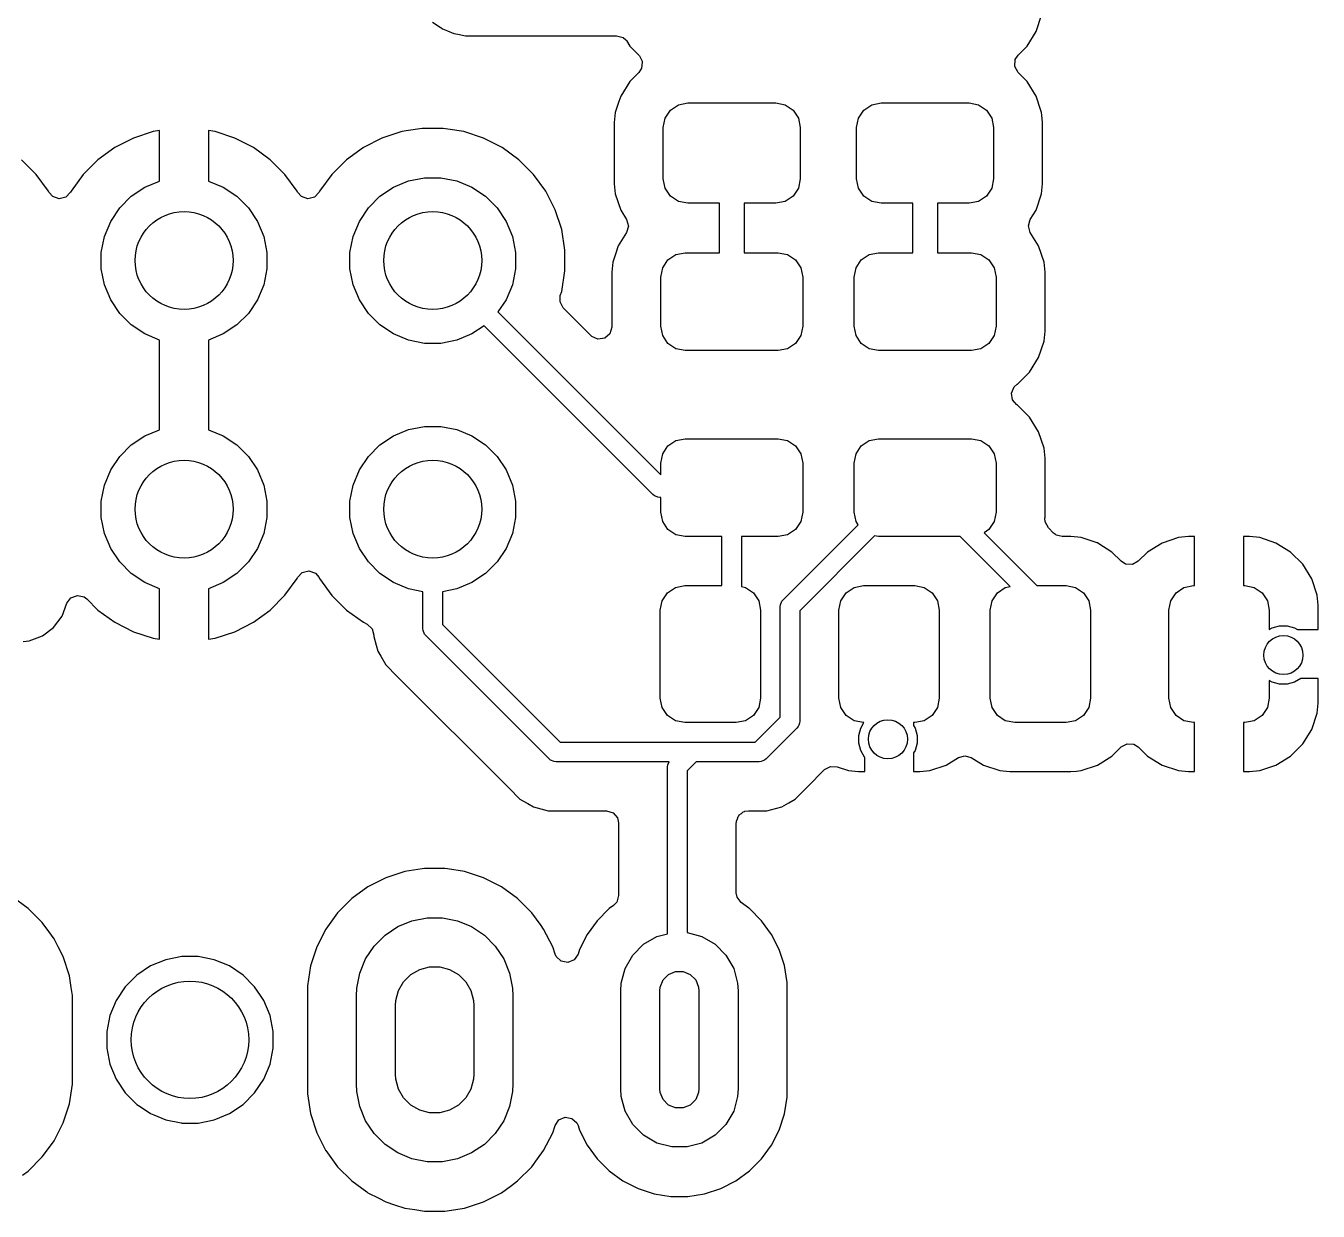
# Model space of a CAD drawing. Extents: x 1.91 to 4.47, y -4.27 to -2.07.
# Drawn here: x 2.53 to 3.05, y -3.967 to -3.49 of the extents above; entities that cross this region are included whole.
import ezdxf

# ---------------------------------------------------------------- set-up
doc = ezdxf.new("R2010")
doc.units = 0
doc.header["$MEASUREMENT"] = 0
doc.layers.add('BLACK', color=7, linetype='CONTINUOUS')

msp = doc.modelspace()

# ---------------------------------------------------------------- linework, layer by layer
at = {"layer": 'BLACK', "linetype": 'CONTINUOUS'}
for p, q in [((2.93641, -3.4921), (2.93858, -3.48554)), ((2.69365, -3.48832), (2.69668, -3.49034)), ((2.69668, -3.49034), (2.69691, -3.4905)), ((2.69691, -3.4905), (2.69691, -3.4905)), ((2.69691, -3.4905), (2.69769, -3.49102)), ((2.69769, -3.49102), (2.69769, -3.49102)), ((2.69769, -3.49102), (2.69769, -3.49102)), ((2.69769, -3.49102), (2.69959, -3.4918)), ((2.69959, -3.4918), (2.69959, -3.4918)), ((2.69959, -3.4918), (2.69959, -3.4918)), ((2.69959, -3.4918), (2.70217, -3.49287)), ((2.93278, -3.49798), (2.93641, -3.4921)), ((2.70217, -3.49287), (2.70383, -3.4932)), ((2.70383, -3.4932), (2.70692, -3.49382)), ((2.70692, -3.49382), (2.70692, -3.49382)), ((2.70692, -3.49382), (2.70692, -3.49382)), ((2.70692, -3.49382), (2.70692, -3.49382)), ((2.70692, -3.49382), (2.76763, -3.49382)), ((2.76763, -3.49382), (2.77027, -3.49459)), ((2.77027, -3.49459), (2.77133, -3.49552)), ((2.77133, -3.49552), (2.77159, -3.49581)), ((2.77159, -3.49581), (2.77292, -3.49798)), ((2.77292, -3.49798), (2.77674, -3.50179)), ((2.77674, -3.50179), (2.77686, -3.50193)), ((2.77686, -3.50193), (2.77736, -3.50303)), ((2.77736, -3.50303), (2.77793, -3.50408)), ((2.92797, -3.50341), (2.9291, -3.50167)), ((2.9291, -3.50167), (2.93074, -3.50002)), ((2.93074, -3.50002), (2.93278, -3.49798)), ((2.77731, -3.50749), (2.77661, -3.50857)), ((2.77759, -3.50716), (2.77731, -3.50749)), ((2.77762, -3.50701), (2.77759, -3.50716)), ((2.77773, -3.50682), (2.77762, -3.50701)), ((2.77782, -3.50563), (2.77773, -3.50682)), ((2.77799, -3.50444), (2.77782, -3.50563)), ((2.77793, -3.50408), (2.77792, -3.50427)), ((2.77792, -3.50427), (2.77799, -3.50444)), ((2.92778, -3.50616), (2.92797, -3.50341)), ((2.9291, -3.50857), (2.92778, -3.50616)), ((2.77292, -3.51226), (2.7693, -3.51814)), ((2.77661, -3.50857), (2.77292, -3.51226)), ((2.93278, -3.51226), (2.9291, -3.50857)), ((2.93641, -3.51814), (2.93278, -3.51226)), ((2.7693, -3.51814), (2.76857, -3.52034)), ((2.7693, -3.51814), (2.7693, -3.51814)), ((2.93831, -3.52387), (2.93641, -3.51814)), ((2.76857, -3.52034), (2.76713, -3.52469)), ((2.78717, -3.52694), (2.7893, -3.52375)), ((2.7893, -3.52375), (2.79249, -3.52162)), ((2.79249, -3.52162), (2.79626, -3.52087)), ((2.79626, -3.52087), (2.83169, -3.52087)), ((2.83169, -3.52087), (2.83546, -3.52162)), ((2.83546, -3.52162), (2.83865, -3.52375)), ((2.83865, -3.52375), (2.84079, -3.52694)), ((2.86492, -3.52694), (2.86706, -3.52375)), ((2.86706, -3.52375), (2.87025, -3.52162)), ((2.87025, -3.52162), (2.87402, -3.52087)), ((2.87402, -3.52087), (2.90945, -3.52087)), ((2.90945, -3.52087), (2.91322, -3.52162)), ((2.91322, -3.52162), (2.91641, -3.52375)), ((2.91641, -3.52375), (2.91854, -3.52694)), ((2.76713, -3.52469), (2.76671, -3.52874)), ((2.76671, -3.52874), (2.76671, -3.55335)), ((2.76713, -3.52469), (2.76713, -3.52469)), ((2.76713, -3.52469), (2.76713, -3.52469)), ((2.78642, -3.53071), (2.78717, -3.52694)), ((2.84079, -3.52694), (2.84154, -3.53071)), ((2.86417, -3.53071), (2.86492, -3.52694)), ((2.91854, -3.52694), (2.91929, -3.53071)), ((2.93858, -3.52469), (2.93831, -3.52387)), ((2.93869, -3.52576), (2.93858, -3.52469)), ((2.93858, -3.52469), (2.93858, -3.52469)), ((2.939, -3.52874), (2.93869, -3.52576)), ((2.939, -3.55335), (2.939, -3.52874)), ((2.58125, -3.53241), (2.5733, -3.535)), ((2.58386, -3.532), (2.58125, -3.53241)), ((2.58386, -3.55228), (2.58386, -3.532)), ((2.58386, -3.532), (2.58386, -3.532)), ((2.60615, -3.53241), (2.60354, -3.532)), ((2.60354, -3.532), (2.60354, -3.55228)), ((2.6141, -3.535), (2.60615, -3.53241)), ((2.68125, -3.53239), (2.67329, -3.53498)), ((2.6876, -3.53139), (2.68125, -3.53239)), ((2.68952, -3.53108), (2.6876, -3.53139)), ((2.69789, -3.53108), (2.68952, -3.53108)), ((2.6998, -3.53139), (2.69789, -3.53108)), ((2.70615, -3.53239), (2.6998, -3.53139)), ((2.71411, -3.53498), (2.70615, -3.53239)), ((2.70615, -3.53239), (2.70615, -3.53239)), ((2.70615, -3.53239), (2.70615, -3.53239)), ((2.78642, -3.55138), (2.78642, -3.53071)), ((2.84154, -3.53071), (2.84154, -3.55138)), ((2.86417, -3.55138), (2.86417, -3.53071)), ((2.91929, -3.53071), (2.91929, -3.55138)), ((2.56584, -3.53879), (2.55908, -3.54371)), ((2.5733, -3.535), (2.56584, -3.53879)), ((2.62156, -3.53879), (2.6141, -3.535)), ((2.62833, -3.54371), (2.62156, -3.53879)), ((2.66583, -3.53878), (2.65906, -3.5437)), ((2.67329, -3.53498), (2.66583, -3.53878)), ((2.72157, -3.53878), (2.71411, -3.53498)), ((2.71411, -3.53498), (2.71411, -3.53498)), ((2.71411, -3.53498), (2.71411, -3.53498)), ((2.72834, -3.5437), (2.72157, -3.53878)), ((2.53426, -3.54961), (2.52834, -3.5437)), ((2.55908, -3.54371), (2.55316, -3.54963)), ((2.55908, -3.54371), (2.55908, -3.54371)), ((2.63424, -3.54963), (2.62833, -3.54371)), ((2.62833, -3.54371), (2.62833, -3.54371)), ((2.65906, -3.5437), (2.65315, -3.54961)), ((2.73426, -3.54961), (2.72834, -3.5437)), ((2.53918, -3.55639), (2.53426, -3.54961)), ((2.55316, -3.54963), (2.54824, -3.5564)), ((2.55316, -3.54963), (2.55316, -3.54963)), ((2.63916, -3.5564), (2.63424, -3.54963)), ((2.63424, -3.54963), (2.63424, -3.54963)), ((2.65315, -3.54961), (2.64823, -3.55639)), ((2.73918, -3.55639), (2.73426, -3.54961)), ((2.57247, -3.55838), (2.57793, -3.55474)), ((2.57793, -3.55474), (2.58386, -3.55228)), ((2.60354, -3.55228), (2.60948, -3.55474)), ((2.60948, -3.55474), (2.61493, -3.55838)), ((2.67247, -3.55838), (2.67793, -3.55474)), ((2.67793, -3.55474), (2.68399, -3.55223)), ((2.68399, -3.55223), (2.69042, -3.55095)), ((2.69042, -3.55095), (2.69698, -3.55095)), ((2.69698, -3.55095), (2.70342, -3.55223)), ((2.70342, -3.55223), (2.70948, -3.55474)), ((2.70948, -3.55474), (2.71493, -3.55838)), ((2.76671, -3.55335), (2.76671, -3.55335)), ((2.76671, -3.55335), (2.76713, -3.55739)), ((2.78717, -3.55514), (2.78642, -3.55138)), ((2.84154, -3.55138), (2.84079, -3.55514)), ((2.86492, -3.55514), (2.86417, -3.55138)), ((2.91929, -3.55138), (2.91854, -3.55514)), ((2.93858, -3.55739), (2.939, -3.55335)), ((2.53936, -3.55675), (2.53918, -3.55639)), ((2.53918, -3.55639), (2.53918, -3.55639)), ((2.53918, -3.55639), (2.53918, -3.55639)), ((2.5409, -3.55853), (2.53936, -3.55675)), ((2.5435, -3.55941), (2.5409, -3.55853)), ((2.54617, -3.55875), (2.5435, -3.55941)), ((2.54806, -3.55675), (2.54617, -3.55875)), ((2.54824, -3.5564), (2.54806, -3.55675)), ((2.56783, -3.56302), (2.57247, -3.55838)), ((2.61493, -3.55838), (2.61957, -3.56302)), ((2.63934, -3.55675), (2.63916, -3.5564)), ((2.64088, -3.55853), (2.63934, -3.55675)), ((2.64348, -3.55941), (2.64088, -3.55853)), ((2.64615, -3.55875), (2.64348, -3.55941)), ((2.64804, -3.55675), (2.64615, -3.55875)), ((2.64823, -3.55639), (2.64804, -3.55675)), ((2.66783, -3.56302), (2.67247, -3.55838)), ((2.71493, -3.55838), (2.71957, -3.56302)), ((2.74297, -3.56384), (2.73918, -3.55639)), ((2.73918, -3.55639), (2.73918, -3.55639)), ((2.73918, -3.55639), (2.73918, -3.55639)), ((2.76713, -3.55739), (2.76713, -3.55739)), ((2.76713, -3.55739), (2.7693, -3.56395)), ((2.7893, -3.55834), (2.78717, -3.55514)), ((2.79249, -3.56047), (2.7893, -3.55834)), ((2.83865, -3.55834), (2.83546, -3.56047)), ((2.84079, -3.55514), (2.83865, -3.55834)), ((2.86706, -3.55834), (2.86492, -3.55514)), ((2.87025, -3.56047), (2.86706, -3.55834)), ((2.91641, -3.55834), (2.91322, -3.56047)), ((2.91854, -3.55514), (2.91641, -3.55834)), ((2.93641, -3.56395), (2.93858, -3.55739)), ((2.56419, -3.56848), (2.56783, -3.56302)), ((2.61957, -3.56302), (2.62321, -3.56848)), ((2.66419, -3.56848), (2.66783, -3.56302)), ((2.71957, -3.56302), (2.72321, -3.56848)), ((2.74556, -3.5718), (2.74297, -3.56384)), ((2.7693, -3.56395), (2.7693, -3.56395)), ((2.7693, -3.56395), (2.77167, -3.5678)), ((2.79626, -3.56122), (2.79249, -3.56047)), ((2.80906, -3.56122), (2.79626, -3.56122)), ((2.80906, -3.5811), (2.80906, -3.56122)), ((2.83169, -3.56122), (2.8189, -3.56122)), ((2.8189, -3.56122), (2.8189, -3.5811)), ((2.83546, -3.56047), (2.83169, -3.56122)), ((2.87402, -3.56122), (2.87025, -3.56047)), ((2.88681, -3.56122), (2.87402, -3.56122)), ((2.88681, -3.5811), (2.88681, -3.56122)), ((2.90945, -3.56122), (2.89665, -3.56122)), ((2.89665, -3.56122), (2.89665, -3.5811)), ((2.91322, -3.56047), (2.90945, -3.56122)), ((2.93403, -3.5678), (2.93641, -3.56395)), ((2.56168, -3.57454), (2.56419, -3.56848)), ((2.62321, -3.56848), (2.62572, -3.57454)), ((2.66168, -3.57454), (2.66419, -3.56848)), ((2.72321, -3.56848), (2.72572, -3.57454)), ((2.77167, -3.5678), (2.7724, -3.57045)), ((2.7724, -3.57045), (2.77167, -3.57293)), ((2.93331, -3.57027), (2.93403, -3.5678)), ((2.93403, -3.57293), (2.93331, -3.57027)), ((2.5604, -3.58097), (2.56168, -3.57454)), ((2.62572, -3.57454), (2.627, -3.58097)), ((2.6604, -3.58097), (2.66168, -3.57454)), ((2.72572, -3.57454), (2.727, -3.58097)), ((2.74687, -3.58007), (2.74556, -3.5718)), ((2.77167, -3.57293), (2.76831, -3.57837)), ((2.93739, -3.57837), (2.93403, -3.57293)), ((2.5604, -3.58753), (2.5604, -3.58097)), ((2.627, -3.58097), (2.627, -3.58753)), ((2.6604, -3.58753), (2.6604, -3.58097)), ((2.727, -3.58097), (2.727, -3.58753)), ((2.74687, -3.58844), (2.74687, -3.58007)), ((2.76831, -3.57837), (2.76722, -3.58166)), ((2.76831, -3.57837), (2.76831, -3.57837)), ((2.93957, -3.58493), (2.93739, -3.57837)), ((2.76614, -3.58493), (2.76573, -3.58898)), ((2.76722, -3.58166), (2.76614, -3.58493)), ((2.76614, -3.58493), (2.76614, -3.58493)), ((2.76614, -3.58493), (2.76614, -3.58493)), ((2.78618, -3.58718), (2.78832, -3.58399)), ((2.78832, -3.58399), (2.79151, -3.58185)), ((2.79151, -3.58185), (2.79528, -3.5811)), ((2.79528, -3.5811), (2.80906, -3.5811)), ((2.8189, -3.5811), (2.83268, -3.5811)), ((2.83268, -3.5811), (2.83644, -3.58185)), ((2.83644, -3.58185), (2.83964, -3.58399)), ((2.83964, -3.58399), (2.84177, -3.58718)), ((2.86394, -3.58718), (2.86607, -3.58399)), ((2.86607, -3.58399), (2.86926, -3.58185)), ((2.86926, -3.58185), (2.87303, -3.5811)), ((2.87303, -3.5811), (2.88681, -3.5811)), ((2.89665, -3.5811), (2.91043, -3.5811)), ((2.91043, -3.5811), (2.9142, -3.58185)), ((2.9142, -3.58185), (2.91739, -3.58399)), ((2.91739, -3.58399), (2.91953, -3.58718)), ((2.93998, -3.58898), (2.93957, -3.58493)), ((2.56168, -3.59397), (2.5604, -3.58753)), ((2.627, -3.58753), (2.62572, -3.59397)), ((2.66168, -3.59397), (2.6604, -3.58753)), ((2.727, -3.58753), (2.72572, -3.59397)), ((2.74556, -3.5967), (2.74687, -3.58844)), ((2.76573, -3.58898), (2.76573, -3.61106)), ((2.78543, -3.59094), (2.78618, -3.58718)), ((2.78543, -3.61063), (2.78543, -3.59094)), ((2.84177, -3.58718), (2.84252, -3.59094)), ((2.84252, -3.59094), (2.84252, -3.61063)), ((2.86319, -3.59094), (2.86394, -3.58718)), ((2.86319, -3.61063), (2.86319, -3.59094)), ((2.91953, -3.58718), (2.92028, -3.59094)), ((2.92028, -3.59094), (2.92028, -3.61063)), ((2.93998, -3.6126), (2.93998, -3.58898)), ((2.56419, -3.60003), (2.56168, -3.59397)), ((2.62572, -3.59397), (2.62321, -3.60003)), ((2.66419, -3.60003), (2.66168, -3.59397)), ((2.72572, -3.59397), (2.72321, -3.60003)), ((2.56783, -3.60548), (2.56419, -3.60003)), ((2.62321, -3.60003), (2.61957, -3.60548)), ((2.66783, -3.60548), (2.66419, -3.60003)), ((2.72321, -3.60003), (2.71994, -3.60492)), ((2.74489, -3.60091), (2.74502, -3.59837)), ((2.74621, -3.60333), (2.74489, -3.60091)), ((2.74502, -3.59837), (2.74556, -3.5967)), ((2.57247, -3.61012), (2.56783, -3.60548)), ((2.61957, -3.60548), (2.61493, -3.61012)), ((2.67247, -3.61012), (2.66783, -3.60548)), ((2.71994, -3.60492), (2.78543, -3.67042)), ((2.75739, -3.61451), (2.74621, -3.60333)), ((2.57793, -3.61377), (2.57247, -3.61012)), ((2.61493, -3.61012), (2.60948, -3.61377)), ((2.67793, -3.61377), (2.67247, -3.61012)), ((2.71437, -3.61049), (2.70948, -3.61377)), ((2.78226, -3.67837), (2.71437, -3.61049)), ((2.76573, -3.61106), (2.76495, -3.6137)), ((2.78618, -3.6144), (2.78543, -3.61063)), ((2.84252, -3.61063), (2.84177, -3.6144)), ((2.86394, -3.6144), (2.86319, -3.61063)), ((2.92028, -3.61063), (2.91953, -3.6144)), ((2.58386, -3.61622), (2.57793, -3.61377)), ((2.58386, -3.65228), (2.58386, -3.61622)), ((2.60948, -3.61377), (2.60354, -3.61622)), ((2.60354, -3.61622), (2.60354, -3.65228)), ((2.68399, -3.61628), (2.67793, -3.61377)), ((2.69042, -3.61756), (2.68399, -3.61628)), ((2.70342, -3.61628), (2.69698, -3.61756)), ((2.70948, -3.61377), (2.70342, -3.61628)), ((2.75765, -3.61475), (2.75739, -3.61451)), ((2.76015, -3.61589), (2.75765, -3.61475)), ((2.76287, -3.6155), (2.76015, -3.61589)), ((2.76495, -3.6137), (2.76287, -3.6155)), ((2.78832, -3.61759), (2.78618, -3.6144)), ((2.84177, -3.6144), (2.83964, -3.61759)), ((2.86607, -3.61759), (2.86394, -3.6144)), ((2.91953, -3.6144), (2.91739, -3.61759)), ((2.93739, -3.6232), (2.93957, -3.61665)), ((2.93957, -3.61665), (2.93998, -3.6126)), ((2.69698, -3.61756), (2.69042, -3.61756)), ((2.79151, -3.61972), (2.78832, -3.61759)), ((2.79528, -3.62047), (2.79151, -3.61972)), ((2.83268, -3.62047), (2.79528, -3.62047)), ((2.83644, -3.61972), (2.83268, -3.62047)), ((2.83964, -3.61759), (2.83644, -3.61972)), ((2.86926, -3.61972), (2.86607, -3.61759)), ((2.87303, -3.62047), (2.86926, -3.61972)), ((2.91043, -3.62047), (2.87303, -3.62047)), ((2.9142, -3.61972), (2.91043, -3.62047)), ((2.91739, -3.61759), (2.9142, -3.61972)), ((2.93377, -3.62908), (2.93739, -3.6232)), ((2.92888, -3.63397), (2.93352, -3.62933)), ((2.93352, -3.62933), (2.93377, -3.62908)), ((2.92649, -3.63758), (2.92759, -3.63506)), ((2.92693, -3.6403), (2.92649, -3.63758)), ((2.92759, -3.63506), (2.92877, -3.63403)), ((2.92877, -3.63403), (2.92888, -3.63397)), ((2.92867, -3.64223), (2.92693, -3.6403)), ((2.92866, -3.64224), (2.92867, -3.64223)), ((2.92871, -3.64228), (2.92866, -3.64224)), ((2.92877, -3.64234), (2.92871, -3.64228)), ((2.92888, -3.64241), (2.92877, -3.64234)), ((2.93377, -3.6473), (2.92888, -3.64241)), ((2.93739, -3.65318), (2.93377, -3.6473)), ((2.57793, -3.65474), (2.58386, -3.65228)), ((2.60354, -3.65228), (2.60948, -3.65474)), ((2.67793, -3.65474), (2.68399, -3.65223)), ((2.68399, -3.65223), (2.69042, -3.65095)), ((2.69042, -3.65095), (2.69698, -3.65095)), ((2.69698, -3.65095), (2.70342, -3.65223)), ((2.70342, -3.65223), (2.70948, -3.65474)), ((2.93957, -3.65973), (2.93739, -3.65318)), ((2.56783, -3.66302), (2.57247, -3.65838)), ((2.57247, -3.65838), (2.57793, -3.65474)), ((2.60948, -3.65474), (2.61493, -3.65838)), ((2.61493, -3.65838), (2.61957, -3.66302)), ((2.66783, -3.66302), (2.67247, -3.65838)), ((2.67247, -3.65838), (2.67793, -3.65474)), ((2.70948, -3.65474), (2.71493, -3.65838)), ((2.71493, -3.65838), (2.71957, -3.66302)), ((2.78618, -3.66198), (2.78832, -3.65879)), ((2.78832, -3.65879), (2.79151, -3.65665)), ((2.79151, -3.65665), (2.79528, -3.65591)), ((2.79528, -3.65591), (2.83268, -3.65591)), ((2.83268, -3.65591), (2.83644, -3.65665)), ((2.83644, -3.65665), (2.83964, -3.65879)), ((2.83964, -3.65879), (2.84177, -3.66198)), ((2.86394, -3.66198), (2.86607, -3.65879)), ((2.86607, -3.65879), (2.86926, -3.65665)), ((2.86926, -3.65665), (2.87303, -3.65591)), ((2.87303, -3.65591), (2.91043, -3.65591)), ((2.91043, -3.65591), (2.9142, -3.65665)), ((2.9142, -3.65665), (2.91739, -3.65879)), ((2.91739, -3.65879), (2.91953, -3.66198)), ((2.56419, -3.66848), (2.56783, -3.66302)), ((2.61957, -3.66302), (2.62321, -3.66848)), ((2.66419, -3.66848), (2.66783, -3.66302)), ((2.71957, -3.66302), (2.72321, -3.66848)), ((2.78543, -3.66575), (2.78618, -3.66198)), ((2.84177, -3.66198), (2.84252, -3.66575)), ((2.86319, -3.66575), (2.86394, -3.66198)), ((2.91953, -3.66198), (2.92028, -3.66575)), ((2.93998, -3.66378), (2.93957, -3.65973)), ((2.93998, -3.67067), (2.93998, -3.66378)), ((2.56168, -3.67454), (2.56419, -3.66848)), ((2.62321, -3.66848), (2.62572, -3.67454)), ((2.66168, -3.67454), (2.66419, -3.66848)), ((2.72321, -3.66848), (2.72572, -3.67454)), ((2.78543, -3.67042), (2.78543, -3.66575)), ((2.84252, -3.66575), (2.84252, -3.68543)), ((2.86319, -3.68543), (2.86319, -3.66575)), ((2.92028, -3.66575), (2.92028, -3.68543)), ((2.5604, -3.68097), (2.56168, -3.67454)), ((2.62572, -3.67454), (2.627, -3.68097)), ((2.6604, -3.68097), (2.66168, -3.67454)), ((2.72572, -3.67454), (2.727, -3.68097)), ((2.93998, -3.6874), (2.93998, -3.67067)), ((2.78285, -3.67886), (2.78226, -3.67837)), ((2.78327, -3.67904), (2.78285, -3.67886)), ((2.78427, -3.67945), (2.78327, -3.67904)), ((2.78504, -3.67953), (2.78427, -3.67945)), ((2.78543, -3.67953), (2.78504, -3.67953)), ((2.78543, -3.68543), (2.78543, -3.67953)), ((2.5604, -3.68753), (2.5604, -3.68097)), ((2.627, -3.68097), (2.627, -3.68753)), ((2.6604, -3.68753), (2.6604, -3.68097)), ((2.727, -3.68097), (2.727, -3.68753)), ((2.56168, -3.69397), (2.5604, -3.68753)), ((2.627, -3.68753), (2.62572, -3.69397)), ((2.66168, -3.69397), (2.6604, -3.68753)), ((2.727, -3.68753), (2.72572, -3.69397)), ((2.78618, -3.6892), (2.78543, -3.68543)), ((2.78832, -3.69239), (2.78618, -3.6892)), ((2.84177, -3.6892), (2.83964, -3.69239)), ((2.84252, -3.68543), (2.84177, -3.6892)), ((2.86394, -3.6892), (2.86319, -3.68543)), ((2.86479, -3.69048), (2.86394, -3.6892)), ((2.91953, -3.6892), (2.91739, -3.69239)), ((2.92028, -3.68543), (2.91953, -3.6892)), ((2.93994, -3.68782), (2.93998, -3.6874)), ((2.94002, -3.68935), (2.93994, -3.68782)), ((2.94134, -3.69177), (2.94002, -3.68935)), ((2.56419, -3.70003), (2.56168, -3.69397)), ((2.62572, -3.69397), (2.62321, -3.70003)), ((2.66419, -3.70003), (2.66168, -3.69397)), ((2.72572, -3.69397), (2.72321, -3.70003)), ((2.79151, -3.69453), (2.78832, -3.69239)), ((2.79528, -3.69528), (2.79151, -3.69453)), ((2.81004, -3.69528), (2.79528, -3.69528)), ((2.81004, -3.71496), (2.81004, -3.69528)), ((2.83268, -3.69528), (2.81791, -3.69528)), ((2.81791, -3.69528), (2.81791, -3.71539)), ((2.83644, -3.69453), (2.83268, -3.69528)), ((2.83462, -3.72065), (2.86479, -3.69048)), ((2.83964, -3.69239), (2.83644, -3.69453)), ((2.87144, -3.69496), (2.84134, -3.72507)), ((2.87303, -3.69528), (2.87144, -3.69496)), ((2.90585, -3.69528), (2.87303, -3.69528)), ((2.9259, -3.71533), (2.90585, -3.69528)), ((2.91739, -3.69239), (2.91542, -3.69371)), ((2.91542, -3.69371), (2.93667, -3.71496)), ((2.9434, -3.69383), (2.94134, -3.69177)), ((2.94421, -3.69448), (2.9434, -3.69383)), ((2.94432, -3.69451), (2.94421, -3.69448)), ((2.94451, -3.69466), (2.94432, -3.69451)), ((2.9457, -3.69492), (2.94451, -3.69466)), ((2.94685, -3.69526), (2.9457, -3.69492)), ((2.95039, -3.69526), (2.94685, -3.69526)), ((2.95444, -3.69567), (2.95039, -3.69526)), ((2.95039, -3.69526), (2.95039, -3.69526)), ((2.99764, -3.69528), (2.99359, -3.69569)), ((3.0001, -3.69528), (2.99764, -3.69528)), ((2.99764, -3.69528), (2.99764, -3.69528)), ((3.0001, -3.71496), (3.0001, -3.69528)), ((3.0001, -3.69528), (3.0001, -3.69528)), ((3.02224, -3.69528), (3.01978, -3.69528)), ((3.01978, -3.69528), (3.01978, -3.71496)), ((3.02629, -3.69569), (3.02224, -3.69528)), ((2.56783, -3.70548), (2.56419, -3.70003)), ((2.62321, -3.70003), (2.61957, -3.70548)), ((2.66783, -3.70548), (2.66419, -3.70003)), ((2.72321, -3.70003), (2.71957, -3.70548)), ((2.96092, -3.69782), (2.95444, -3.69567)), ((2.95444, -3.69567), (2.95444, -3.69567)), ((2.961, -3.69784), (2.96092, -3.69782)), ((2.96162, -3.69823), (2.961, -3.69784)), ((2.961, -3.69784), (2.961, -3.69784)), ((2.96688, -3.70147), (2.96162, -3.69823)), ((2.98704, -3.69786), (2.98117, -3.70148)), ((2.99359, -3.69569), (2.98704, -3.69786)), ((2.98704, -3.69786), (2.98704, -3.69786)), ((3.03284, -3.69786), (3.02629, -3.69569)), ((3.02629, -3.69569), (3.02629, -3.69569)), ((3.03871, -3.70148), (3.03284, -3.69786)), ((3.03284, -3.69786), (3.03284, -3.69786)), ((2.57247, -3.71012), (2.56783, -3.70548)), ((2.61957, -3.70548), (2.61493, -3.71012)), ((2.67247, -3.71012), (2.66783, -3.70548)), ((2.71957, -3.70548), (2.71493, -3.71012)), ((2.97058, -3.70517), (2.96688, -3.70147)), ((2.96688, -3.70147), (2.96688, -3.70147)), ((2.97232, -3.70629), (2.97058, -3.70517)), ((2.97748, -3.70517), (2.97507, -3.70649)), ((2.98117, -3.70148), (2.97748, -3.70517)), ((3.0436, -3.70636), (3.03871, -3.70148)), ((2.57793, -3.71377), (2.57247, -3.71012)), ((2.61493, -3.71012), (2.60948, -3.71377)), ((2.63934, -3.71175), (2.64123, -3.70975)), ((2.64123, -3.70975), (2.6439, -3.70909)), ((2.6439, -3.70909), (2.6465, -3.70998)), ((2.6465, -3.70998), (2.64804, -3.71175)), ((2.67793, -3.71377), (2.67247, -3.71012)), ((2.71493, -3.71012), (2.70948, -3.71377)), ((2.97507, -3.70649), (2.97232, -3.70629)), ((3.04722, -3.71224), (3.0436, -3.70636)), ((2.58386, -3.71622), (2.57793, -3.71377)), ((2.60948, -3.71377), (2.60354, -3.71622)), ((2.63424, -3.71888), (2.63916, -3.71211)), ((2.63916, -3.71211), (2.63934, -3.71175)), ((2.64804, -3.71175), (2.64823, -3.71212)), ((2.64823, -3.71212), (2.65315, -3.71889)), ((2.68399, -3.71628), (2.67793, -3.71377)), ((2.70948, -3.71377), (2.70342, -3.71628)), ((2.78812, -3.71784), (2.79131, -3.71571)), ((2.79131, -3.71571), (2.79508, -3.71496)), ((2.79508, -3.71496), (2.81004, -3.71496)), ((2.81791, -3.71539), (2.81951, -3.71571)), ((2.81951, -3.71571), (2.82271, -3.71784)), ((2.85997, -3.71784), (2.86316, -3.71571)), ((2.86316, -3.71571), (2.86693, -3.71496)), ((2.86693, -3.71496), (2.8876, -3.71496)), ((2.8876, -3.71496), (2.89136, -3.71571)), ((2.89136, -3.71571), (2.89456, -3.71784)), ((2.9208, -3.71784), (2.92399, -3.71571)), ((2.92399, -3.71571), (2.9259, -3.71533)), ((2.93667, -3.71496), (2.94843, -3.71496)), ((2.94843, -3.71496), (2.95219, -3.71571)), ((2.95219, -3.71571), (2.95538, -3.71784)), ((2.99265, -3.71784), (2.99584, -3.71571)), ((2.99584, -3.71571), (2.99961, -3.71496)), ((2.99961, -3.71496), (3.0001, -3.71496)), ((3.01978, -3.71496), (3.02028, -3.71496)), ((3.02028, -3.71496), (3.02404, -3.71571)), ((3.02404, -3.71571), (3.02724, -3.71784)), ((3.04939, -3.71879), (3.04722, -3.71224)), ((3.04722, -3.71224), (3.04722, -3.71224)), ((2.54657, -3.72206), (2.54822, -3.71986)), ((2.54822, -3.71986), (2.5508, -3.7189)), ((2.5508, -3.7189), (2.55349, -3.71948)), ((2.55349, -3.71948), (2.5546, -3.72032)), ((2.5546, -3.72032), (2.55908, -3.72479)), ((2.58386, -3.73651), (2.58386, -3.71622)), ((2.60354, -3.71622), (2.60354, -3.73651)), ((2.62833, -3.72479), (2.63424, -3.71888)), ((2.63424, -3.71888), (2.63424, -3.71888)), ((2.65315, -3.71889), (2.65315, -3.71889)), ((2.65315, -3.71889), (2.65906, -3.72481)), ((2.68976, -3.71742), (2.68399, -3.71628)), ((2.68976, -3.73228), (2.68976, -3.71742)), ((2.70342, -3.71628), (2.69764, -3.71742)), ((2.69764, -3.71742), (2.69764, -3.73065)), ((2.78524, -3.7248), (2.78599, -3.72104)), ((2.78599, -3.72104), (2.78812, -3.71784)), ((2.82271, -3.71784), (2.82484, -3.72104)), ((2.82484, -3.72104), (2.82559, -3.7248)), ((2.83354, -3.72267), (2.83413, -3.72125)), ((2.83413, -3.72125), (2.83462, -3.72065)), ((2.85709, -3.7248), (2.85784, -3.72104)), ((2.85784, -3.72104), (2.85997, -3.71784)), ((2.89456, -3.71784), (2.89669, -3.72104)), ((2.89669, -3.72104), (2.89744, -3.7248)), ((2.91791, -3.7248), (2.91866, -3.72104)), ((2.91866, -3.72104), (2.9208, -3.71784)), ((2.95538, -3.71784), (2.95752, -3.72104)), ((2.95752, -3.72104), (2.95827, -3.7248)), ((2.98976, -3.7248), (2.99051, -3.72104)), ((2.99051, -3.72104), (2.99265, -3.71784)), ((3.02724, -3.71784), (3.02937, -3.72104)), ((3.02937, -3.72104), (3.03012, -3.7248)), ((3.0498, -3.72284), (3.04939, -3.71879)), ((2.54464, -3.72726), (2.54657, -3.72206)), ((2.55908, -3.72479), (2.55908, -3.72479)), ((2.55908, -3.72479), (2.56584, -3.72971)), ((2.62156, -3.72971), (2.62833, -3.72479)), ((2.62833, -3.72479), (2.62833, -3.72479)), ((2.65906, -3.72481), (2.66583, -3.72973)), ((2.78524, -3.76024), (2.78524, -3.7248)), ((2.82559, -3.7248), (2.82559, -3.76024)), ((2.83346, -3.72344), (2.83354, -3.72267)), ((2.83346, -3.76785), (2.83346, -3.72344)), ((2.84134, -3.72507), (2.84134, -3.76948)), ((2.85709, -3.76024), (2.85709, -3.7248)), ((2.89744, -3.7248), (2.89744, -3.76024)), ((2.91791, -3.76024), (2.91791, -3.7248)), ((2.95827, -3.7248), (2.95827, -3.76024)), ((2.98976, -3.76024), (2.98976, -3.7248)), ((3.03012, -3.7248), (3.03012, -3.73268)), ((3.0498, -3.73268), (3.0498, -3.72284)), ((3.0498, -3.72284), (3.0498, -3.72284)), ((2.54124, -3.73179), (2.54464, -3.72726)), ((2.56584, -3.72971), (2.5733, -3.73351)), ((2.6141, -3.73351), (2.62156, -3.72971)), ((2.66583, -3.72973), (2.66739, -3.73052)), ((2.66739, -3.73052), (2.66939, -3.73241)), ((2.69764, -3.73065), (2.74494, -3.77795)), ((3.03131, -3.732), (3.03429, -3.7312)), ((3.03429, -3.7312), (3.03737, -3.7312)), ((3.03737, -3.7312), (3.04035, -3.732)), ((2.5314, -3.73717), (2.53671, -3.73519)), ((2.53671, -3.73519), (2.54124, -3.73179)), ((2.5733, -3.73351), (2.58125, -3.73609)), ((2.58125, -3.73609), (2.58386, -3.73651)), ((2.60354, -3.73651), (2.60615, -3.73609)), ((2.60615, -3.73609), (2.6141, -3.73351)), ((2.60615, -3.73609), (2.60615, -3.73609)), ((2.66939, -3.73241), (2.67006, -3.73487)), ((2.67006, -3.73487), (2.67006, -3.7354)), ((2.67006, -3.7354), (2.67006, -3.7354)), ((2.67006, -3.7354), (2.67006, -3.7354)), ((2.67006, -3.7354), (2.67102, -3.73898)), ((2.68984, -3.73305), (2.68976, -3.73228)), ((2.69043, -3.73447), (2.68984, -3.73305)), ((2.69092, -3.73507), (2.69043, -3.73447)), ((2.74052, -3.78467), (2.69092, -3.73507)), ((3.03012, -3.73268), (3.03014, -3.73268)), ((3.03014, -3.73268), (3.03131, -3.732)), ((3.04035, -3.732), (3.04152, -3.73268)), ((3.04152, -3.73268), (3.0498, -3.73268)), ((2.52905, -3.73742), (2.5314, -3.73717)), ((2.67102, -3.73898), (2.67167, -3.74141)), ((2.67167, -3.74141), (2.67167, -3.74141)), ((2.67167, -3.74141), (2.6728, -3.74336)), ((2.6728, -3.74336), (2.6728, -3.74336)), ((2.6728, -3.74336), (2.67478, -3.7468)), ((2.67478, -3.7468), (2.67478, -3.7468)), ((2.67478, -3.7468), (2.67946, -3.75148)), ((2.67946, -3.75148), (2.67946, -3.75148)), ((2.67946, -3.75148), (2.72422, -3.79624)), ((3.04288, -3.75236), (3.04035, -3.75383)), ((3.0498, -3.75236), (3.04288, -3.75236)), ((3.0498, -3.7622), (3.0498, -3.75236)), ((3.03131, -3.75383), (3.03012, -3.75314)), ((3.03012, -3.75314), (3.03012, -3.76024)), ((3.03429, -3.75462), (3.03131, -3.75383)), ((3.03737, -3.75462), (3.03429, -3.75462)), ((3.04035, -3.75383), (3.03737, -3.75462)), ((2.78599, -3.764), (2.78524, -3.76024)), ((2.82559, -3.76024), (2.82484, -3.764)), ((2.85784, -3.764), (2.85709, -3.76024)), ((2.89744, -3.76024), (2.89669, -3.764)), ((2.91866, -3.764), (2.91791, -3.76024)), ((2.95827, -3.76024), (2.95752, -3.764)), ((2.99051, -3.764), (2.98976, -3.76024)), ((3.03012, -3.76024), (3.02937, -3.764)), ((3.04939, -3.76625), (3.0498, -3.7622)), ((2.78812, -3.7672), (2.78599, -3.764)), ((2.79131, -3.76933), (2.78812, -3.7672)), ((2.82271, -3.7672), (2.81951, -3.76933)), ((2.82484, -3.764), (2.82271, -3.7672)), ((2.82336, -3.77795), (2.83346, -3.76785)), ((2.85997, -3.7672), (2.85784, -3.764)), ((2.86316, -3.76933), (2.85997, -3.7672)), ((2.89456, -3.7672), (2.89136, -3.76933)), ((2.89669, -3.764), (2.89456, -3.7672)), ((2.9208, -3.7672), (2.91866, -3.764)), ((2.92399, -3.76933), (2.9208, -3.7672)), ((2.95538, -3.7672), (2.95219, -3.76933)), ((2.95752, -3.764), (2.95538, -3.7672)), ((2.99265, -3.7672), (2.99051, -3.764)), ((2.99584, -3.76933), (2.99265, -3.7672)), ((3.02724, -3.7672), (3.02404, -3.76933)), ((3.02937, -3.764), (3.02724, -3.7672)), ((3.04722, -3.7728), (3.04939, -3.76625)), ((3.04939, -3.76625), (3.04939, -3.76625)), ((2.79508, -3.77008), (2.79131, -3.76933)), ((2.81575, -3.77008), (2.79508, -3.77008)), ((2.81951, -3.76933), (2.81575, -3.77008)), ((2.84019, -3.77226), (2.82777, -3.78467)), ((2.84068, -3.77167), (2.84019, -3.77226)), ((2.84089, -3.77115), (2.84068, -3.77167)), ((2.84126, -3.77025), (2.84089, -3.77115)), ((2.84134, -3.76948), (2.84126, -3.77025)), ((2.86693, -3.77008), (2.86316, -3.76933)), ((2.86506, -3.77523), (2.86586, -3.77225)), ((2.86586, -3.77225), (2.86711, -3.77008)), ((2.86711, -3.77008), (2.86693, -3.77008)), ((2.8876, -3.77008), (2.88711, -3.77008)), ((2.88711, -3.77008), (2.88711, -3.77125)), ((2.88711, -3.77125), (2.88768, -3.77225)), ((2.89136, -3.76933), (2.8876, -3.77008)), ((2.88768, -3.77225), (2.88848, -3.77523)), ((2.92776, -3.77008), (2.92399, -3.76933)), ((2.94843, -3.77008), (2.92776, -3.77008)), ((2.95219, -3.76933), (2.94843, -3.77008)), ((2.99961, -3.77008), (2.99584, -3.76933)), ((3.0001, -3.77008), (2.99961, -3.77008)), ((3.0001, -3.78976), (3.0001, -3.77008)), ((3.02028, -3.77008), (3.01978, -3.77008)), ((3.01978, -3.77008), (3.01978, -3.78976)), ((3.02404, -3.76933), (3.02028, -3.77008)), ((3.0436, -3.77867), (3.04722, -3.7728)), ((3.04722, -3.7728), (3.04722, -3.7728)), ((2.74494, -3.77795), (2.79803, -3.77795)), ((2.79803, -3.77795), (2.82336, -3.77795)), ((2.86506, -3.77831), (2.86506, -3.77523)), ((2.86586, -3.78129), (2.86506, -3.77831)), ((2.88848, -3.77831), (2.88768, -3.78129)), ((2.88848, -3.77523), (2.88848, -3.77831)), ((2.8674, -3.78396), (2.86586, -3.78129)), ((2.88768, -3.78129), (2.88711, -3.78229)), ((2.88711, -3.78229), (2.88711, -3.78976)), ((2.9051, -3.78414), (2.90775, -3.78341)), ((2.90775, -3.78341), (2.91022, -3.78414)), ((2.961, -3.7872), (2.96688, -3.78357)), ((2.96688, -3.78357), (2.97058, -3.77987)), ((2.97058, -3.77987), (2.97299, -3.77855)), ((2.97299, -3.77855), (2.97574, -3.77875)), ((2.97574, -3.77875), (2.97748, -3.77987)), ((2.97748, -3.77987), (2.98117, -3.78356)), ((2.98117, -3.78356), (2.98704, -3.78718)), ((3.03284, -3.78718), (3.03871, -3.78356)), ((3.03871, -3.78356), (3.0436, -3.77867)), ((2.74112, -3.78516), (2.74052, -3.78467)), ((2.74254, -3.78575), (2.74112, -3.78516)), ((2.74331, -3.78583), (2.74254, -3.78575)), ((2.78876, -3.78583), (2.74331, -3.78583)), ((2.78819, -3.7878), (2.78826, -3.78703)), ((2.78819, -3.85497), (2.78819, -3.7878)), ((2.78826, -3.78703), (2.78876, -3.78583)), ((2.79966, -3.78583), (2.79606, -3.78943)), ((2.82499, -3.78583), (2.79966, -3.78583)), ((2.82576, -3.78575), (2.82499, -3.78583)), ((2.82718, -3.78516), (2.82576, -3.78575)), ((2.82777, -3.78467), (2.82718, -3.78516)), ((2.85131, -3.789), (2.85373, -3.78768)), ((2.85373, -3.78768), (2.8563, -3.78782)), ((2.8563, -3.78782), (2.86092, -3.78935)), ((2.86742, -3.78398), (2.8674, -3.78396)), ((2.86742, -3.78976), (2.86742, -3.78398)), ((2.89361, -3.78935), (2.90016, -3.78718)), ((2.90016, -3.78718), (2.9051, -3.78414)), ((2.90016, -3.78718), (2.90016, -3.78718)), ((2.91022, -3.78414), (2.91518, -3.7872)), ((2.91518, -3.7872), (2.92174, -3.78937)), ((2.95444, -3.78937), (2.961, -3.7872)), ((2.98704, -3.78718), (2.98704, -3.78718)), ((2.98704, -3.78718), (2.99359, -3.78935)), ((3.02629, -3.78935), (3.03284, -3.78718)), ((3.03284, -3.78718), (3.03284, -3.78718)), ((2.79606, -3.78943), (2.79606, -3.85455)), ((2.84431, -3.796), (2.85131, -3.789)), ((2.86092, -3.78935), (2.86092, -3.78935)), ((2.86092, -3.78935), (2.86496, -3.78976)), ((2.86496, -3.78976), (2.86742, -3.78976)), ((2.86742, -3.78976), (2.86742, -3.78976)), ((2.88711, -3.78976), (2.88957, -3.78976)), ((2.88957, -3.78976), (2.89361, -3.78935)), ((2.88957, -3.78976), (2.88957, -3.78976)), ((2.92174, -3.78937), (2.92579, -3.78978)), ((2.92579, -3.78978), (2.95039, -3.78978)), ((2.95039, -3.78978), (2.95261, -3.78956)), ((2.95039, -3.78978), (2.95039, -3.78978)), ((2.95039, -3.78978), (2.95039, -3.78978)), ((2.95261, -3.78956), (2.95444, -3.78937)), ((2.99359, -3.78935), (2.99359, -3.78935)), ((2.99359, -3.78935), (2.99764, -3.78976)), ((2.99764, -3.78976), (3.0001, -3.78976)), ((3.0001, -3.78976), (3.0001, -3.78976)), ((3.01978, -3.78976), (3.02224, -3.78976)), ((3.02224, -3.78976), (3.02629, -3.78935)), ((3.02224, -3.78976), (3.02224, -3.78976)), ((2.72422, -3.79624), (2.72422, -3.79624)), ((2.72422, -3.79624), (2.72439, -3.79641)), ((2.72439, -3.79641), (2.72439, -3.79641)), ((2.72439, -3.79641), (2.72879, -3.80081)), ((2.83951, -3.80081), (2.84391, -3.79641)), ((2.84391, -3.79641), (2.84431, -3.796)), ((2.84391, -3.79641), (2.84391, -3.79641)), ((2.84431, -3.796), (2.84431, -3.796)), ((2.72879, -3.80081), (2.7314, -3.80231)), ((2.7314, -3.80231), (2.73201, -3.80267)), ((2.73201, -3.80267), (2.73418, -3.80392)), ((2.73418, -3.80392), (2.73418, -3.80392)), ((2.73418, -3.80392), (2.74019, -3.80553)), ((2.8281, -3.80553), (2.83412, -3.80392)), ((2.83412, -3.80392), (2.8369, -3.80231)), ((2.8369, -3.80231), (2.83951, -3.80081)), ((2.74019, -3.80553), (2.74642, -3.80553)), ((2.74642, -3.80553), (2.7636, -3.80553)), ((2.7636, -3.80553), (2.76624, -3.80631)), ((2.76624, -3.80631), (2.76804, -3.80839)), ((2.76804, -3.80839), (2.76848, -3.81041)), ((2.81582, -3.80972), (2.81625, -3.80877)), ((2.81625, -3.80877), (2.81654, -3.80777)), ((2.81654, -3.80777), (2.81681, -3.80754)), ((2.81681, -3.80754), (2.81696, -3.80722)), ((2.81696, -3.80722), (2.81784, -3.80665)), ((2.81784, -3.80665), (2.81862, -3.80597)), ((2.81862, -3.80597), (2.81904, -3.80588)), ((2.81904, -3.80588), (2.81927, -3.80573)), ((2.81927, -3.80573), (2.82065, -3.80553)), ((2.82065, -3.80553), (2.82158, -3.80553)), ((2.82158, -3.80553), (2.82158, -3.80553)), ((2.82158, -3.80553), (2.82188, -3.80553)), ((2.82188, -3.80553), (2.8281, -3.80553)), ((2.8281, -3.80553), (2.8281, -3.80553)), ((2.76848, -3.81041), (2.76848, -3.83966)), ((2.81577, -3.81041), (2.81587, -3.81007)), ((2.81577, -3.83852), (2.81577, -3.81041)), ((2.81587, -3.81007), (2.81582, -3.80972)), ((2.6825, -3.82998), (2.67483, -3.83247)), ((2.6895, -3.82887), (2.6825, -3.82998)), ((2.69046, -3.82872), (2.6895, -3.82887)), ((2.69852, -3.82872), (2.69046, -3.82872)), ((2.69961, -3.82889), (2.69852, -3.82872)), ((2.70648, -3.82998), (2.69961, -3.82889)), ((2.71414, -3.83247), (2.70648, -3.82998)), ((2.67483, -3.83247), (2.66765, -3.83613)), ((2.71837, -3.83463), (2.71414, -3.83247)), ((2.72132, -3.83613), (2.71837, -3.83463)), ((2.53099, -3.8448), (2.52447, -3.84007)), ((2.66113, -3.84087), (2.65543, -3.84657)), ((2.66765, -3.83613), (2.66113, -3.84087)), ((2.72784, -3.84087), (2.72132, -3.83613)), ((2.72132, -3.83613), (2.72132, -3.83613)), ((2.72132, -3.83613), (2.72132, -3.83613)), ((2.73354, -3.84657), (2.72784, -3.84087)), ((2.76848, -3.83966), (2.76771, -3.8423)), ((2.8161, -3.84029), (2.81577, -3.83852)), ((2.81778, -3.84246), (2.8161, -3.84029)), ((2.53669, -3.8505), (2.53099, -3.8448)), ((2.76469, -3.8449), (2.75987, -3.84973)), ((2.76647, -3.84361), (2.76469, -3.8449)), ((2.76771, -3.8423), (2.76647, -3.84361)), ((2.82086, -3.84471), (2.81778, -3.84246)), ((2.82114, -3.8449), (2.82086, -3.84471)), ((2.82596, -3.84973), (2.82114, -3.8449)), ((2.53929, -3.85408), (2.53669, -3.8505)), ((2.65543, -3.84657), (2.6507, -3.85309)), ((2.67964, -3.85214), (2.68535, -3.84978)), ((2.68535, -3.84978), (2.6914, -3.84858)), ((2.6914, -3.84858), (2.69758, -3.84858)), ((2.69758, -3.84858), (2.70363, -3.84978)), ((2.70363, -3.84978), (2.70934, -3.85214)), ((2.73726, -3.85169), (2.73354, -3.84657)), ((2.75985, -3.84975), (2.75586, -3.85524)), ((2.75987, -3.84973), (2.75985, -3.84975)), ((2.75987, -3.84973), (2.75987, -3.84973)), ((2.75987, -3.84973), (2.75987, -3.84973)), ((2.82997, -3.85524), (2.82596, -3.84973)), ((2.54143, -3.85702), (2.53929, -3.85408)), ((2.6507, -3.85309), (2.64704, -3.86027)), ((2.67014, -3.85994), (2.67451, -3.85557)), ((2.67451, -3.85557), (2.67964, -3.85214)), ((2.70934, -3.85214), (2.71447, -3.85557)), ((2.71447, -3.85557), (2.71883, -3.85994)), ((2.73828, -3.85309), (2.73726, -3.85169)), ((2.74194, -3.86027), (2.73828, -3.85309)), ((2.75586, -3.85524), (2.75276, -3.86132)), ((2.77853, -3.85921), (2.78387, -3.85613)), ((2.78387, -3.85613), (2.78819, -3.85497)), ((2.79606, -3.85455), (2.80195, -3.85613)), ((2.80195, -3.85613), (2.80729, -3.85921)), ((2.83307, -3.86132), (2.82997, -3.85524)), ((2.54308, -3.86027), (2.54143, -3.85702)), ((2.54509, -3.8642), (2.54308, -3.86027)), ((2.64704, -3.86027), (2.64455, -3.86793)), ((2.66671, -3.86507), (2.67014, -3.85994)), ((2.71883, -3.85994), (2.72227, -3.86507)), ((2.74288, -3.86316), (2.74194, -3.86027)), ((2.75276, -3.86132), (2.75216, -3.86316)), ((2.77417, -3.86357), (2.77853, -3.85921)), ((2.80729, -3.85921), (2.81165, -3.86357)), ((2.83517, -3.86781), (2.83307, -3.86132)), ((2.54758, -3.87187), (2.54509, -3.8642)), ((2.5863, -3.86544), (2.5802, -3.86796)), ((2.59276, -3.86415), (2.5863, -3.86544)), ((2.5863, -3.86544), (2.5863, -3.86544)), ((2.59277, -3.86415), (2.59276, -3.86415)), ((2.59936, -3.86415), (2.59277, -3.86415)), ((2.60583, -3.86544), (2.59936, -3.86415)), ((2.59936, -3.86415), (2.59936, -3.86415)), ((2.61192, -3.86796), (2.60583, -3.86544)), ((2.60583, -3.86544), (2.60583, -3.86544)), ((2.66435, -3.87078), (2.66671, -3.86507)), ((2.72227, -3.86507), (2.72463, -3.87078)), ((2.74334, -3.86417), (2.74288, -3.86316)), ((2.74537, -3.86603), (2.74334, -3.86417)), ((2.74808, -3.8665), (2.74537, -3.86603)), ((2.75061, -3.86543), (2.74808, -3.8665)), ((2.75216, -3.86316), (2.75061, -3.86543)), ((2.77109, -3.86891), (2.77417, -3.86357)), ((2.81165, -3.86357), (2.81474, -3.86891)), ((2.54832, -3.87658), (2.54758, -3.87187)), ((2.57472, -3.87163), (2.57005, -3.87629)), ((2.5802, -3.86796), (2.57472, -3.87163)), ((2.61741, -3.87163), (2.61192, -3.86796)), ((2.62207, -3.87629), (2.61741, -3.87163)), ((2.64455, -3.86793), (2.64329, -3.87589)), ((2.66314, -3.87683), (2.66435, -3.87078)), ((2.68199, -3.87427), (2.6849, -3.87136)), ((2.6849, -3.87136), (2.68846, -3.86931)), ((2.68846, -3.86931), (2.69243, -3.86824)), ((2.69243, -3.86824), (2.69654, -3.86824)), ((2.69654, -3.86824), (2.70051, -3.86931)), ((2.70051, -3.86931), (2.70408, -3.87136)), ((2.70408, -3.87136), (2.70698, -3.87427)), ((2.72463, -3.87078), (2.72583, -3.87683)), ((2.76949, -3.87487), (2.77109, -3.86891)), ((2.78637, -3.87358), (2.78854, -3.87141)), ((2.78854, -3.87141), (2.79138, -3.87023)), ((2.79138, -3.87023), (2.79445, -3.87023)), ((2.79445, -3.87023), (2.79729, -3.87141)), ((2.79729, -3.87141), (2.79946, -3.87358)), ((2.81474, -3.86891), (2.81633, -3.87487)), ((2.83624, -3.87454), (2.83517, -3.86781)), ((2.54884, -3.87983), (2.54832, -3.87658)), ((2.57005, -3.87629), (2.56639, -3.88178)), ((2.62443, -3.87983), (2.62207, -3.87629)), ((2.64329, -3.87589), (2.64329, -3.91938)), ((2.66299, -3.87992), (2.66314, -3.87683)), ((2.67994, -3.87783), (2.68199, -3.87427)), ((2.70698, -3.87427), (2.70904, -3.87783)), ((2.72583, -3.87683), (2.72598, -3.87992)), ((2.76929, -3.87795), (2.76949, -3.87487)), ((2.78504, -3.87795), (2.78519, -3.87642)), ((2.78519, -3.87642), (2.78637, -3.87358)), ((2.79946, -3.87358), (2.80064, -3.87642)), ((2.80064, -3.87642), (2.80079, -3.87795)), ((2.81633, -3.87487), (2.81654, -3.87795)), ((2.83624, -3.92073), (2.83624, -3.87454)), ((2.54884, -3.89434), (2.54884, -3.87983)), ((2.56639, -3.88178), (2.56387, -3.88787)), ((2.62574, -3.88178), (2.62443, -3.87983)), ((2.62826, -3.88787), (2.62574, -3.88178)), ((2.66299, -3.91535), (2.66299, -3.87992)), ((2.67874, -3.88386), (2.67887, -3.8818)), ((2.67887, -3.8818), (2.67994, -3.87783)), ((2.70904, -3.87783), (2.7101, -3.8818)), ((2.7101, -3.8818), (2.71024, -3.88386)), ((2.72598, -3.87992), (2.72598, -3.91535)), ((2.76929, -3.91732), (2.76929, -3.87795)), ((2.78504, -3.91732), (2.78504, -3.87795)), ((2.80079, -3.87795), (2.80079, -3.91732)), ((2.81654, -3.87795), (2.81654, -3.91732)), ((2.67874, -3.91142), (2.67874, -3.88386)), ((2.71024, -3.88386), (2.71024, -3.91142)), ((2.56387, -3.88787), (2.56258, -3.89434)), ((2.56387, -3.88787), (2.56387, -3.88787)), ((2.62955, -3.89434), (2.62826, -3.88787)), ((2.54884, -3.91545), (2.54884, -3.89434)), ((2.56258, -3.89434), (2.56258, -3.90094)), ((2.62955, -3.90094), (2.62955, -3.89434)), ((2.56258, -3.90094), (2.56387, -3.9074)), ((2.62826, -3.9074), (2.62955, -3.90094)), ((2.56387, -3.9074), (2.56387, -3.9074)), ((2.56387, -3.9074), (2.56639, -3.9135)), ((2.62574, -3.9135), (2.62826, -3.9074)), ((2.56639, -3.9135), (2.57005, -3.91898)), ((2.62207, -3.91898), (2.62574, -3.9135)), ((2.67887, -3.91347), (2.67874, -3.91142)), ((2.67994, -3.91744), (2.67887, -3.91347)), ((2.7101, -3.91347), (2.70904, -3.91744)), ((2.71024, -3.91142), (2.7101, -3.91347)), ((2.54758, -3.92341), (2.54884, -3.91545)), ((2.66314, -3.91844), (2.66299, -3.91535)), ((2.66435, -3.9245), (2.66314, -3.91844)), ((2.68199, -3.921), (2.67994, -3.91744)), ((2.70904, -3.91744), (2.70698, -3.921)), ((2.72583, -3.91844), (2.72463, -3.9245)), ((2.72598, -3.91535), (2.72583, -3.91844)), ((2.76949, -3.92041), (2.76929, -3.91732)), ((2.78519, -3.91886), (2.78504, -3.91732)), ((2.80079, -3.91732), (2.80064, -3.91886)), ((2.81654, -3.91732), (2.81633, -3.92041)), ((2.54509, -3.93107), (2.54758, -3.92341)), ((2.57005, -3.91898), (2.57472, -3.92365)), ((2.57472, -3.92365), (2.57604, -3.92453)), ((2.61192, -3.92731), (2.61741, -3.92365)), ((2.61741, -3.92365), (2.62207, -3.91898)), ((2.64329, -3.91938), (2.64455, -3.92734)), ((2.6849, -3.92391), (2.68199, -3.921)), ((2.68846, -3.92597), (2.6849, -3.92391)), ((2.70408, -3.92391), (2.70051, -3.92597)), ((2.70698, -3.921), (2.70408, -3.92391)), ((2.77109, -3.92636), (2.76949, -3.92041)), ((2.78637, -3.9217), (2.78519, -3.91886)), ((2.78854, -3.92387), (2.78637, -3.9217)), ((2.79138, -3.92505), (2.78854, -3.92387)), ((2.79729, -3.92387), (2.79445, -3.92505)), ((2.79946, -3.9217), (2.79729, -3.92387)), ((2.80064, -3.91886), (2.79946, -3.9217)), ((2.81633, -3.92041), (2.81474, -3.92636)), ((2.83517, -3.92747), (2.83624, -3.92073)), ((2.57604, -3.92453), (2.5802, -3.92731)), ((2.5802, -3.92731), (2.5802, -3.92731)), ((2.5802, -3.92731), (2.5802, -3.92731)), ((2.5802, -3.92731), (2.58158, -3.92788)), ((2.58158, -3.92788), (2.5863, -3.92984)), ((2.60583, -3.92984), (2.61192, -3.92731)), ((2.64455, -3.92734), (2.64704, -3.93501)), ((2.66671, -3.9302), (2.66435, -3.9245)), ((2.69243, -3.92703), (2.68846, -3.92597)), ((2.69654, -3.92703), (2.69243, -3.92703)), ((2.70051, -3.92597), (2.69654, -3.92703)), ((2.72463, -3.9245), (2.72227, -3.9302)), ((2.74443, -3.92985), (2.74696, -3.92877)), ((2.74696, -3.92877), (2.74967, -3.92924)), ((2.77417, -3.9317), (2.77109, -3.92636)), ((2.79445, -3.92505), (2.79138, -3.92505)), ((2.81474, -3.92636), (2.81165, -3.9317)), ((2.83307, -3.93395), (2.83517, -3.92747)), ((2.54143, -3.93825), (2.54509, -3.93107)), ((2.5863, -3.92984), (2.59251, -3.93107)), ((2.59251, -3.93107), (2.59276, -3.93112)), ((2.59276, -3.93112), (2.59277, -3.93112)), ((2.59277, -3.93112), (2.59277, -3.93112)), ((2.59277, -3.93112), (2.59936, -3.93112)), ((2.59936, -3.93112), (2.60583, -3.92984)), ((2.59936, -3.93112), (2.59936, -3.93112)), ((2.67014, -3.93534), (2.66671, -3.9302)), ((2.72227, -3.9302), (2.71883, -3.93534)), ((2.74194, -3.93501), (2.74288, -3.93212)), ((2.74288, -3.93212), (2.74443, -3.92985)), ((2.74967, -3.92924), (2.7517, -3.9311)), ((2.7517, -3.9311), (2.75216, -3.93212)), ((2.75216, -3.93212), (2.75276, -3.93395)), ((2.75276, -3.93395), (2.75586, -3.94003)), ((2.77853, -3.93606), (2.77417, -3.9317)), ((2.81165, -3.9317), (2.80729, -3.93606)), ((2.82997, -3.94003), (2.83307, -3.93395)), ((2.53877, -3.94191), (2.54143, -3.93825)), ((2.64704, -3.93501), (2.64814, -3.93718)), ((2.64814, -3.93718), (2.65059, -3.94198)), ((2.67451, -3.9397), (2.67014, -3.93534)), ((2.71883, -3.93534), (2.71447, -3.9397)), ((2.73828, -3.94219), (2.74194, -3.93501)), ((2.78387, -3.93915), (2.77853, -3.93606)), ((2.78983, -3.94074), (2.78387, -3.93915)), ((2.80195, -3.93915), (2.796, -3.94074)), ((2.80729, -3.93606), (2.80195, -3.93915)), ((2.53099, -3.95047), (2.53669, -3.94477)), ((2.53669, -3.94477), (2.53877, -3.94191)), ((2.53669, -3.94477), (2.53669, -3.94477)), ((2.53669, -3.94477), (2.53669, -3.94477)), ((2.65059, -3.94198), (2.6507, -3.94219)), ((2.6507, -3.94219), (2.65543, -3.94871)), ((2.67964, -3.94313), (2.67451, -3.9397)), ((2.68535, -3.94549), (2.67964, -3.94313)), ((2.70934, -3.94313), (2.70363, -3.94549)), ((2.71447, -3.9397), (2.70934, -3.94313)), ((2.73584, -3.94555), (2.73828, -3.94219)), ((2.75586, -3.94003), (2.75987, -3.94555)), ((2.796, -3.94074), (2.78983, -3.94074)), ((2.82596, -3.94555), (2.82997, -3.94003)), ((2.65543, -3.94871), (2.66113, -3.95441)), ((2.6914, -3.9467), (2.68535, -3.94549)), ((2.69758, -3.9467), (2.6914, -3.9467)), ((2.70363, -3.94549), (2.69758, -3.9467)), ((2.72784, -3.95441), (2.73354, -3.94871)), ((2.73354, -3.94871), (2.73584, -3.94555)), ((2.73354, -3.94871), (2.73354, -3.94871)), ((2.73354, -3.94871), (2.73354, -3.94871)), ((2.75987, -3.94555), (2.76469, -3.95037)), ((2.82114, -3.95037), (2.82596, -3.94555)), ((2.52871, -3.95213), (2.53099, -3.95047)), ((2.53099, -3.95047), (2.53099, -3.95047)), ((2.53099, -3.95047), (2.53099, -3.95047)), ((2.66113, -3.95441), (2.66723, -3.95884)), ((2.72539, -3.95619), (2.72784, -3.95441)), ((2.72784, -3.95441), (2.72784, -3.95441)), ((2.72784, -3.95441), (2.72784, -3.95441)), ((2.76469, -3.95037), (2.77021, -3.95438)), ((2.77021, -3.95438), (2.77628, -3.95748)), ((2.80955, -3.95748), (2.81562, -3.95438)), ((2.81562, -3.95438), (2.82114, -3.95037)), ((2.66723, -3.95884), (2.66765, -3.95915)), ((2.66765, -3.95915), (2.67199, -3.96136)), ((2.71414, -3.9628), (2.72132, -3.95915)), ((2.72132, -3.95915), (2.72539, -3.95619)), ((2.77628, -3.95748), (2.78277, -3.95958)), ((2.78277, -3.95958), (2.7895, -3.96065)), ((2.79632, -3.96065), (2.80306, -3.95958)), ((2.80306, -3.95958), (2.80955, -3.95748)), ((2.67199, -3.96136), (2.67483, -3.9628)), ((2.67483, -3.9628), (2.67483, -3.9628)), ((2.67483, -3.9628), (2.67483, -3.9628)), ((2.67483, -3.9628), (2.67836, -3.96395)), ((2.67836, -3.96395), (2.6825, -3.96529)), ((2.6825, -3.96529), (2.68648, -3.96592)), ((2.69852, -3.96656), (2.70648, -3.96529)), ((2.70648, -3.96529), (2.71414, -3.9628)), ((2.7895, -3.96065), (2.7895, -3.96065)), ((2.7895, -3.96065), (2.79632, -3.96065)), ((2.79632, -3.96065), (2.79632, -3.96065)), ((2.68648, -3.96592), (2.69046, -3.96656)), ((2.69046, -3.96656), (2.69046, -3.96656)), ((2.69046, -3.96656), (2.69852, -3.96656)), ((2.69852, -3.96656), (2.69852, -3.96656))]:
    msp.add_line(p, q, dxfattribs=at)
at = {"layer": 'BLACK'}
for centre, radius in [((2.5937, -3.58425), 0.01969), ((2.6937, -3.58425), 0.01969), ((2.5937, -3.68425), 0.01969), ((2.6937, -3.68425), 0.01969), ((3.03583, -3.74291), 0.00787), ((2.87677, -3.77677), 0.00787), ((2.59606, -3.89764), 0.02362)]:
    msp.add_circle(centre, radius, dxfattribs=at)

doc.saveas('drawing.dxf')
